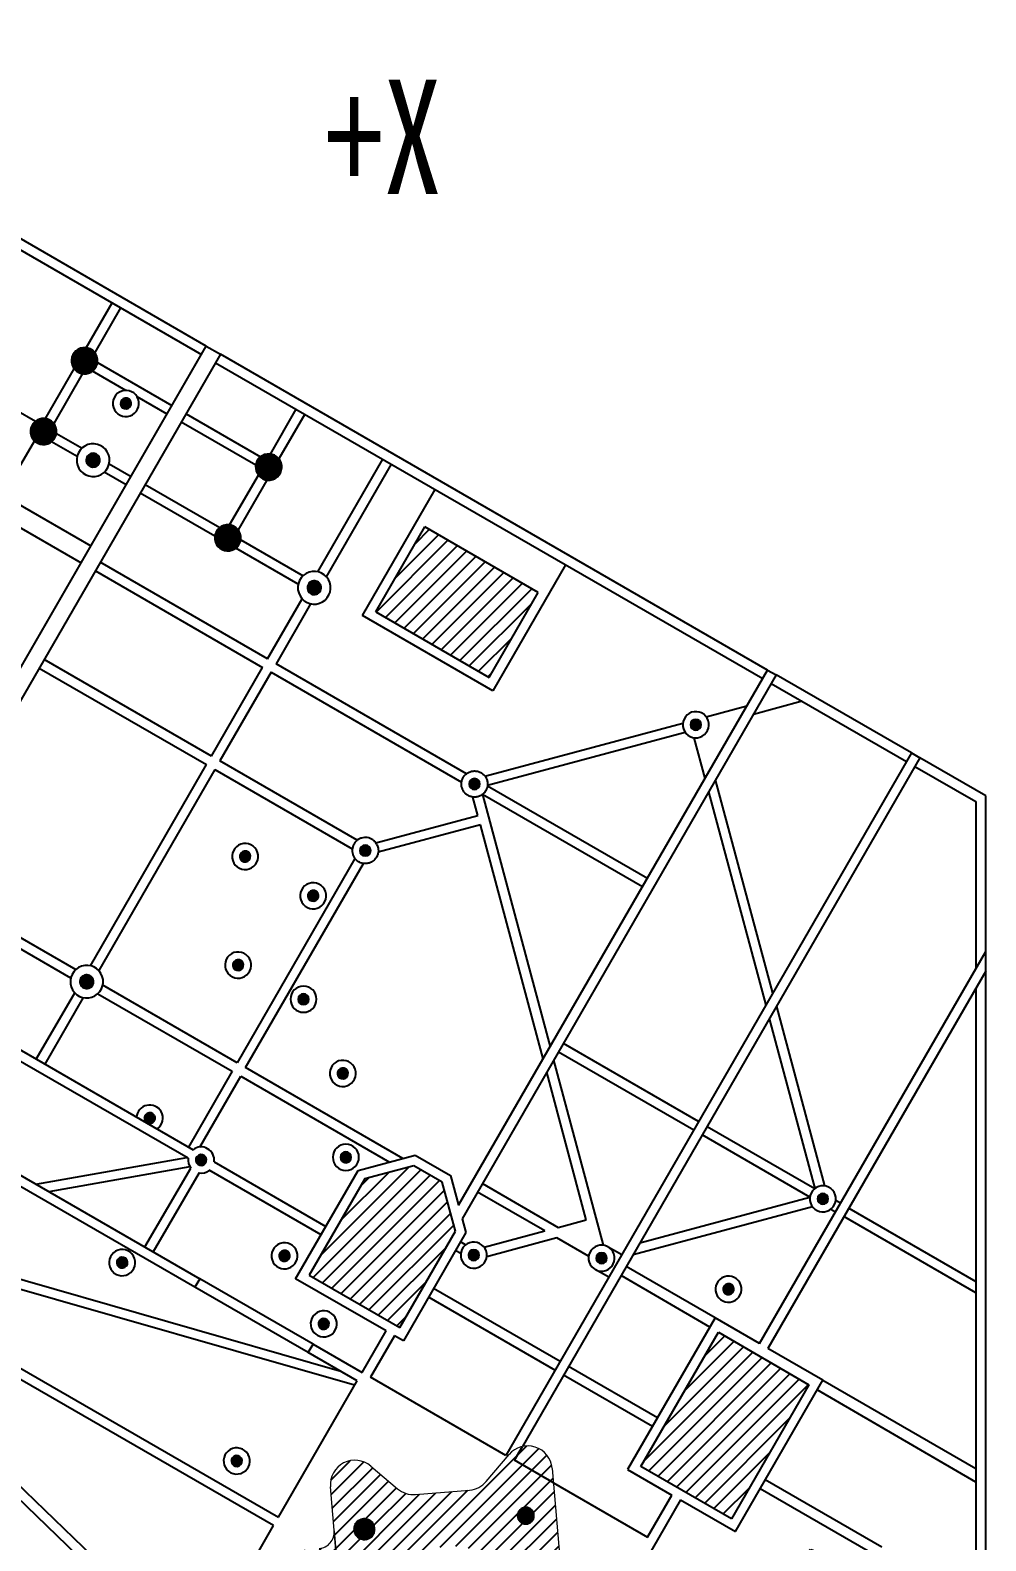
# Model space of a CAD drawing. Header units: millimetres. Extents: x 44 to 363, y 19 to 309.
# Drawn here: x 160.24 to 189.44, y 259.17 to 305.34 of the extents above; entities that cross this region are included whole.
import ezdxf

# ---------------------------------------------------------------- set-up
doc = ezdxf.new("R2010")
doc.units = ezdxf.units.MM
doc.styles.add('SLDTEXTSTYLE0', font='TXT', dxfattribs={"width": 0.75})
pattern_1 = [(45, (-76.22175, 26.313445), (-0.0224506403, 0.0224506403), [])]

msp = doc.modelspace()

# ---------------------------------------------------------------- hatches: boundary and pattern name
h = msp.add_hatch()
h.set_pattern_fill('ANSI31', color=0, scale=0.01)
h.set_pattern_definition(pattern_1)
h.paths.add_polyline_path([(169.937, 273.541, 1), (169.651, 273.376, 1)])
h.paths.add_polyline_path([(168.594, 275.89, 1), (168.594, 275.56, 1)])
h.paths.add_polyline_path([(166.738, 276.851, 1), (166.452, 276.686, 1)])
h.paths.add_polyline_path([(169.032, 278.97, 1), (168.746, 278.805, 1)])
h.paths.add_polyline_path([(170.482, 280.433, 1), (170.482, 280.103, 1)])
h.paths.add_polyline_path([(166.953, 280.17, 1), (166.668, 280.005, 1)])
h.paths.add_polyline_path([(162.154, 276.367, 1), (161.79, 276.157, 1)])
edge = h.paths.add_edge_path()
edge.add_spline(control_points=[(163.813, 271.949), (163.829, 271.942), (163.862, 271.927), (163.917, 271.926), (163.969, 271.942), (164.014, 271.974), (164.046, 272.018), (164.061, 272.07), (164.06, 272.125), (164.045, 272.158), (164.038, 272.175)], knot_values=[0, 0, 0, 0, 0.125, 0.25, 0.375, 0.5, 0.625, 0.75, 0.875, 1, 1, 1, 1], degree=3, periodic=0)
edge.add_arc((163.895, 272.092), 0.165, 30.0035, 210.0035)
edge.add_spline(control_points=[(163.752, 272.01), (163.76, 271.998), (163.776, 271.973), (163.801, 271.957), (163.813, 271.949)], knot_values=[0, 0, 0, 0, 0.5, 1, 1, 1, 1], degree=3, periodic=0)
h.paths.add_polyline_path([(165.608, 270.893, 1), (165.322, 270.728, 1)])
h.paths.add_polyline_path([(163.196, 267.758, 1), (162.91, 267.593, 1)])
h.paths.add_polyline_path([(159.598, 269.285, 1), (159.313, 269.12, 1)])
h.paths.add_polyline_path([(158.349, 267.12, 1), (158.063, 266.955, 1)])
h.paths.add_polyline_path([(155.399, 280.267, 1), (155.035, 280.057, 1)])
h.paths.add_polyline_path([(154.191, 278.22, 1), (153.905, 278.055, 1)])
h.paths.add_polyline_path([(143.128, 276.483, 1), (142.842, 276.318, 1)])
h.paths.add_polyline_path([(141.628, 273.885, 1), (141.342, 273.72, 1)])
h.paths.add_polyline_path([(169.103, 288.405, 1), (168.74, 288.195, 1)])
h.paths.add_polyline_path([(162.348, 292.305, 1), (161.984, 292.095, 1)])
h.paths.add_polyline_path([(163.31, 294.016, 1), (163.024, 293.851, 1)])
h.paths.add_polyline_path([(173.819, 282.467, 1), (173.819, 282.137, 1)])
h.paths.add_polyline_path([(180.581, 284.279, 1), (180.581, 283.949, 1)])
h.paths.add_polyline_path([(155.593, 296.204, 1), (155.229, 295.994, 1)])
h.paths.add_polyline_path([(151.829, 299.901, 1), (151.543, 299.736, 1)])
h.paths.add_polyline_path([(150.508, 295.924, 1), (150.222, 295.759, 1)])
h.paths.add_polyline_path([(150.416, 292.017, 1), (150.131, 291.852, 1)])
h.paths.add_polyline_path([(149.201, 290.063, 1), (148.915, 289.898, 1)])
h.paths.add_polyline_path([(147.426, 288.109, 1), (147.14, 287.944, 1)])
h.paths.add_polyline_path([(144.934, 287.751, 1), (144.648, 287.586, 1)])
h.paths.add_polyline_path([(142.597, 286.815, 1), (142.311, 286.65, 1)])
h.paths.add_polyline_path([(144.736, 282.942, 1), (144.45, 282.777, 1)])
h.paths.add_polyline_path([(146.501, 285.387, 1), (146.216, 285.222, 1)])
h.paths.add_polyline_path([(148.644, 284.166, 1), (148.28, 283.956, 1)])
h = msp.add_hatch()
h.set_pattern_fill('ANSI31', color=0, scale=0.01)
h.set_pattern_definition(pattern_1)
h.paths.add_polyline_path([(162.247, 295.44, 1), (161.554, 295.04, 1)])
h.paths.add_polyline_path([(161.758, 295.157, -1), (162.043, 295.322, -1)], flags=0)
h.paths.add_polyline_path([(160.997, 293.275, 1), (160.304, 292.875, 1)])
h.paths.add_polyline_path([(160.508, 292.992, -1), (160.794, 293.157, -1)], flags=16)
h.paths.add_polyline_path([(167.876, 292.19, 1), (167.183, 291.79, 1)])
h.paths.add_polyline_path([(167.387, 291.908, -1), (167.673, 292.073, -1)], flags=16)
h.paths.add_polyline_path([(166.626, 290.025, 1), (165.934, 289.625, 1)])
h.paths.add_polyline_path([(166.137, 289.743, -1), (166.423, 289.908, -1)], flags=16)
h.paths.add_polyline_path([(162.043, 295.322, 1), (161.758, 295.157, 1)], flags=16)
h = msp.add_hatch()
h.set_pattern_fill('ANSI31', color=0, scale=0.01)
h.set_pattern_definition(pattern_1)
h.paths.add_polyline_path([(162.043, 295.322, 1), (161.758, 295.157, 1)])
h.paths.add_polyline_path([(160.794, 293.157, 1), (160.508, 292.992, 1)])
h.paths.add_polyline_path([(166.423, 289.908, 1), (166.137, 289.743, 1)])
h.paths.add_polyline_path([(167.387, 291.908, 1), (167.673, 292.073, 1)])
h = msp.add_hatch()
h.set_pattern_fill('ANSI31', color=0, scale=0.01)
h.set_pattern_definition(pattern_1)
edge = h.paths.add_edge_path()
edge.add_spline(control_points=[(151.287, 240.055), (151.313, 240.065), (151.365, 240.085), (151.42, 240.151), (151.449, 240.231), (151.441, 240.287), (151.436, 240.314)], knot_values=[0, 0, 0, 0, 0.25, 0.5, 0.75, 1, 1, 1, 1], degree=3, periodic=0)
edge.add_arc((151.234, 240.258), 0.21, 15.4484, 30.0035)
edge.add_arc((151.234, 240.258), 0.21, 30.0035, 210.0035)
edge.add_spline(control_points=[(151.052, 240.153), (151.065, 240.134), (151.092, 240.097), (151.152, 240.061), (151.219, 240.044), (151.264, 240.051), (151.287, 240.055)], knot_values=[0, 0, 0, 0, 0.25, 0.5, 0.75, 1, 1, 1, 1], degree=3, periodic=0)
h.paths.add_polyline_path([(160.097, 235.315, 1.461435), (159.783, 235.081, 0.684259)])
h.paths.add_polyline_path([(162.596, 239.645, 1.461435), (162.283, 239.411, 0.684259)])
edge = h.paths.add_edge_path()
edge.add_spline(control_points=[(153.787, 244.385), (153.813, 244.395), (153.865, 244.416), (153.92, 244.481), (153.949, 244.562), (153.94, 244.617), (153.936, 244.644)], knot_values=[0, 0, 0, 0, 0.25, 0.5, 0.75, 1, 1, 1, 1], degree=3, periodic=0)
edge.add_arc((153.734, 244.588), 0.21, 15.4484, 30.0035)
edge.add_arc((153.734, 244.588), 0.21, 30.0035, 210.0035)
edge.add_spline(control_points=[(153.552, 244.483), (153.565, 244.465), (153.592, 244.427), (153.651, 244.392), (153.719, 244.374), (153.764, 244.382), (153.787, 244.385)], knot_values=[0, 0, 0, 0, 0.25, 0.5, 0.75, 1, 1, 1, 1], degree=3, periodic=0)
h.paths.add_polyline_path([(159.391, 291.183, 1), (159.027, 290.973, 1)])
h.paths.add_polyline_path([(155.061, 293.683, 1), (154.697, 293.473, 1)])
h.paths.add_polyline_path([(150.061, 285.022, 1), (149.698, 284.812, 1)])
h.paths.add_polyline_path([(154.392, 282.522, 1), (154.028, 282.312, 1)])
h = msp.add_hatch()
h.set_pattern_fill('ANSI31', color=0, scale=0.1)
h.paths.add_polyline_path([(174.268, 285.56), (175.768, 288.159), (172.303, 290.158), (170.804, 287.56)])
h = msp.add_hatch()
h.set_pattern_fill('ANSI31', color=0, scale=0.01)
h.set_pattern_definition(pattern_1)
h.paths.add_polyline_path([(186.575, 246.608, 1), (186.289, 246.443, 1)])
h.paths.add_polyline_path([(185.127, 250.086, 1), (185.413, 250.251, 1)])
h.paths.add_polyline_path([(188.133, 251.517, 1), (187.847, 251.352, 1)])
h.paths.add_polyline_path([(184.52, 253.25, 1), (184.234, 253.085, 1)])
h.paths.add_polyline_path([(182.923, 253.336, 1), (182.637, 253.171, 1)])
h.paths.add_polyline_path([(187.477, 255.401, 1), (187.191, 255.236, 1)])
h.paths.add_polyline_path([(186.234, 256.549, 1), (186.52, 256.714, 1)])
h.paths.add_polyline_path([(186.653, 258.745, 1), (186.367, 258.58, 1)])
h.paths.add_polyline_path([(184.268, 258.837, 1), (183.983, 258.672, 1)])
h.paths.add_polyline_path([(182.446, 258.011, 1), (182.161, 257.846, 1)])
h.paths.add_polyline_path([(181.438, 266.781, 1), (181.723, 266.946, 1)])
h.paths.add_polyline_path([(184.464, 269.79, 1), (184.464, 269.46, 1)])
h.paths.add_polyline_path([(177.702, 267.978, 1), (177.702, 267.648, 1)])
h.paths.add_polyline_path([(173.795, 268.07, 1), (173.796, 267.74, 1)])
h.paths.add_polyline_path([(169.888, 271.06, 1), (169.888, 270.73, 1)])
h.paths.add_polyline_path([(168.155, 267.964, 1), (167.869, 267.799, 1)])
h.paths.add_polyline_path([(169.069, 265.721, 1), (169.355, 265.886, 1)])
h.paths.add_polyline_path([(166.696, 261.696, 1), (166.41, 261.531, 1)])
h.paths.add_polyline_path([(161.067, 249.456, 1), (161.353, 249.621, 1)])
h.paths.add_polyline_path([(157.681, 248.101, 1), (157.464, 247.976, 1)])
h.paths.add_polyline_path([(154.92, 248.921, 1), (154.635, 248.756, 1)])
h.paths.add_polyline_path([(156.148, 251.105, 1), (155.862, 250.94, 1)])
h.paths.add_polyline_path([(155.334, 253.096, 1), (155.048, 252.931, 1)])
h.paths.add_polyline_path([(158.064, 259.14, 1), (157.778, 258.975, 1)])
h.paths.add_polyline_path([(156.909, 262.444, 1), (156.623, 262.279, 1)])
h.paths.add_polyline_path([(152.117, 258.332, 1), (151.831, 258.167, 1)])
h.paths.add_polyline_path([(147.981, 253.7, 1), (147.765, 253.575, 1)])
h.paths.add_polyline_path([(148.578, 256.996, 1), (148.293, 256.83, 1)])
h.paths.add_polyline_path([(150.796, 262.107, 1), (150.51, 261.942, 1)])
h = msp.add_hatch()
h.set_pattern_fill('ANSI31', color=0, scale=0.1)
h.paths.add_polyline_path([(173.235, 268.635), (172.832, 270.137), (171.966, 270.637), (170.464, 270.234), (168.764, 267.29), (171.535, 265.69)])
h.paths.add_polyline_path([(184.035, 263.941), (181.271, 265.553), (178.897, 261.44), (181.668, 259.841)])
h = msp.add_hatch()
h.set_pattern_fill('ANSI31', color=0, scale=0.1)
h.paths.add_polyline_path([(176.194, 261.388, 0.668179), (174.874, 261.81), (174.179, 260.989, -0.198912), (173.669, 260.726), (172.018, 260.588, -0.198912), (171.471, 260.763), (170.649, 261.458, 0.668179), (169.418, 260.822), (170.059, 253.149, 0.668179), (171.379, 252.727), (172.073, 253.549, -0.198912), (172.584, 253.812), (174.235, 253.95, -0.198912), (174.782, 253.775), (175.603, 253.08, 0.668179), (176.835, 253.715)])
h.paths.add_polyline_path([(171.611, 256.394, -1), (174.642, 258.144, -1)], flags=16)
h.paths.add_polyline_path([(175.799, 255.259, -1), (175.799, 254.759, -1)], flags=16)
h.paths.add_polyline_path([(170.867, 254.347, -1), (170.867, 254.847, -1)], flags=16)
h.paths.add_polyline_path([(175.387, 260.192, -1), (175.387, 259.692, -1)], flags=0)
h.paths.add_polyline_path([(170.244, 259.281, -1), (170.664, 259.777, -1)], flags=0)
h.paths.add_polyline_path([(167.186, 258.78), (166.184, 258.696), (166.304, 257.252), (166.348, 257.328), (166.283, 258.102, -0.414214), (166.512, 258.372), (166.973, 258.411)])
h.paths.add_polyline_path([(169.572, 258.377, 0.414214), (169.302, 258.605), (166.973, 258.411), (166.348, 257.328), (166.516, 255.312, 0.414214), (166.786, 255.084), (169.577, 255.317, 0.414214), (169.805, 255.587)], flags=17)
h.paths.add_polyline_path([(166.973, 258.411), (166.512, 258.372, 0.414214), (166.283, 258.102), (166.348, 257.328)], flags=17)
h.paths.add_polyline_path([(169.302, 258.605, -0.414214), (169.572, 258.377), (169.805, 255.587, -0.414214), (169.577, 255.317), (166.786, 255.084, -0.414214), (166.516, 255.312), (166.348, 257.328), (166.304, 257.252), (166.516, 254.71), (169.406, 254.951, -0.414214), (169.946, 254.494), (169.53, 259.477, -0.414214), (169.073, 258.937), (167.186, 258.78), (166.973, 258.411)])
h.paths.add_polyline_path([(170.664, 259.777, 1), (170.244, 259.281, 1)], flags=16)
h.paths.add_polyline_path([(170.867, 254.847, 1), (170.867, 254.347, 1)], flags=0)
h.paths.add_polyline_path([(175.799, 255.259, 1), (175.799, 254.759, 1)], flags=0)
h.paths.add_polyline_path([(175.387, 260.192, 1), (175.387, 259.692, 1)], flags=16)
h = msp.add_hatch()
h.set_pattern_fill('ANSI31', color=0, scale=0.01)
h.set_pattern_definition(pattern_1)
h.paths.add_polyline_path([(170.664, 259.777, 1), (170.244, 259.281, 1)])
h.paths.add_polyline_path([(175.387, 260.192, 1), (175.387, 259.692, 1)])
h.paths.add_polyline_path([(175.799, 255.259, 1), (175.799, 254.759, 1)])
h.paths.add_polyline_path([(170.867, 254.347, 1), (170.867, 254.847, 1)])

# ---------------------------------------------------------------- linework, layer by layer
at = {"color": 0, "linetype": 'Continuous', "lineweight": 25}
for p, q in [((165.624, 295.689), (148.904, 305.341)), ((148.754, 305.081), (165.474, 295.429)), ((161.956, 295.636), (162.745, 297.004)), ((163.005, 296.854), (162.216, 295.486)), ((155.899, 295.991), (160.404, 293.39)), ((153.231, 274.222), (165.624, 295.689)), ((165.624, 295.689), (166.057, 295.439)), ((166.057, 295.439), (153.664, 273.972)), ((162.297, 295.184), (164.574, 293.87)), ((165.907, 295.179), (182.627, 285.527)), ((182.777, 285.787), (166.057, 295.439)), ((160.706, 293.471), (161.585, 294.994)), ((161.845, 294.844), (160.966, 293.321)), ((163.17, 294.334), (162.147, 294.925)), ((164.424, 293.61), (163.513, 294.136)), ((165.007, 293.62), (167.284, 292.306)), ((167.585, 292.386), (168.375, 293.754)), ((167.134, 292.046), (164.857, 293.36)), ((168.635, 293.604), (167.845, 292.236)), ((160.37, 292.789), (159.839, 291.869)), ((161.678, 292.308), (160.897, 292.759)), ((161.047, 293.019), (161.828, 292.568)), ((163.174, 291.445), (162.504, 291.831)), ((162.654, 292.091), (163.324, 291.705)), ((169.03, 288.788), (171.016, 292.229)), ((171.276, 292.079), (169.29, 288.638)), ((163.757, 291.455), (166.034, 290.14)), ((166.335, 290.221), (167.215, 291.744)), ((167.474, 291.594), (166.595, 290.071)), ((159.804, 290.908), (162.099, 289.583)), ((165.884, 289.881), (163.607, 291.195)), ((170.394, 287.45), (172.619, 291.304)), ((159.506, 290.391), (161.801, 289.066)), ((170.804, 287.56), (172.303, 290.158)), ((175.768, 288.159), (172.303, 290.158)), ((168.433, 288.409), (166.526, 289.51)), ((166.676, 289.77), (168.583, 288.669)), ((167.495, 286.128), (162.385, 289.078)), ((176.602, 289.005), (174.378, 285.151)), ((162.234, 288.817), (167.344, 285.867)), ((174.268, 285.56), (175.768, 288.159)), ((167.495, 286.128), (168.553, 287.962)), ((168.813, 287.812), (167.754, 285.978)), ((174.378, 285.151), (170.394, 287.45)), ((170.804, 287.56), (174.268, 285.56)), ((160.519, 285.846), (165.629, 282.897)), ((165.779, 283.157), (160.669, 286.106)), ((165.779, 283.157), (167.344, 285.867)), ((173.575, 282.618), (167.754, 285.978)), ((173.333, 269.428), (182.777, 285.787)), ((182.777, 285.787), (183.036, 285.637)), ((167.603, 285.717), (166.039, 283.007)), ((167.603, 285.717), (173.423, 282.357)), ((183.036, 285.637), (173.443, 269.018)), ((182.886, 285.377), (187.02, 282.991)), ((187.17, 283.251), (183.036, 285.637)), ((180.9, 284.355), (182.142, 284.688)), ((183.833, 284.83), (182.34, 284.43)), ((174.139, 282.543), (180.184, 284.163)), ((165.273, 266.924), (136.362, 283.614)), ((136.511, 283.874), (165.423, 267.184)), ((180.261, 283.873), (174.215, 282.253)), ((180.865, 282.475), (180.532, 283.717)), ((170.236, 280.584), (166.039, 283.007)), ((187.17, 283.251), (174.778, 261.784)), ((187.429, 283.101), (175.282, 262.058)), ((187.17, 283.251), (187.429, 283.101)), ((189.441, 281.94), (187.429, 283.101)), ((162.081, 276.75), (165.629, 282.897)), ((165.889, 282.747), (162.341, 276.6)), ((165.889, 282.747), (170.086, 280.324)), ((187.279, 282.841), (189.141, 281.766)), ((174.214, 282.247), (179.104, 279.424)), ((182.934, 275.913), (181.187, 282.432)), ((173.92, 281.345), (173.77, 281.905)), ((174.06, 281.984), (176.128, 274.269)), ((178.954, 279.165), (174.064, 281.987)), ((180.974, 282.065), (182.722, 275.546)), ((189.141, 281.766), (189.141, 276.665)), ((189.441, 277.185), (189.441, 281.94)), ((170.801, 280.509), (173.92, 281.345)), ((173.998, 281.056), (170.879, 280.22)), ((175.915, 273.901), (173.998, 281.056)), ((170.167, 280.022), (166.565, 273.784)), ((166.825, 273.634), (170.426, 279.872)), ((133.958, 279.451), (167.831, 259.897)), ((156.808, 279.417), (161.634, 276.63)), ((167.681, 259.637), (133.808, 279.191)), ((161.484, 276.371), (156.658, 279.157)), ((182.524, 265.203), (189.441, 277.185)), ((189.441, 276.585), (189.441, 277.185)), ((165.069, 270.866), (155.17, 276.58)), ((155.32, 276.84), (165.219, 271.126)), ((189.441, 276.585), (182.784, 265.053)), ((189.442, 257.142), (189.441, 276.585)), ((166.565, 273.784), (162.46, 276.154)), ((160.43, 273.89), (161.604, 275.924)), ((161.864, 275.774), (160.69, 273.74)), ((162.31, 275.894), (166.415, 273.524)), ((189.141, 276.065), (189.142, 257.316)), ((183.044, 275.503), (184.513, 270.022)), ((184.224, 269.942), (182.832, 275.136)), ((180.669, 271.989), (176.535, 274.375)), ((176.237, 273.859), (177.751, 268.21)), ((176.385, 274.115), (180.519, 271.729)), ((166.415, 273.524), (165.078, 271.207)), ((165.425, 271.209), (166.675, 273.374)), ((166.675, 273.374), (171.223, 270.749)), ((171.633, 270.858), (166.825, 273.634)), ((177.234, 268.982), (176.025, 273.492)), ((184.07, 269.679), (180.779, 271.579)), ((180.929, 271.839), (184.22, 269.939)), ((160.412, 270.076), (165.032, 270.887)), ((165.125, 270.599), (160.817, 269.843)), ((163.743, 268.154), (165.148, 270.566)), ((165.861, 270.755), (169.279, 268.782)), ((170.266, 270.492), (172.009, 270.959)), ((171.966, 270.637), (170.464, 270.234)), ((172.832, 270.137), (171.966, 270.637)), ((172.009, 270.959), (173.09, 270.335)), ((165.408, 270.415), (164.003, 268.004)), ((169.129, 268.522), (165.711, 270.496)), ((168.354, 267.18), (170.266, 270.492)), ((170.464, 270.234), (168.764, 267.29)), ((173.235, 268.635), (172.832, 270.137)), ((173.09, 270.335), (173.333, 269.428)), ((174.061, 270.089), (176.376, 268.752)), ((151.189, 269.683), (169.697, 264.371)), ((175.967, 268.642), (173.911, 269.829)), ((178.876, 268.283), (184.069, 269.675)), ((164.74, 255.784), (150.884, 269.155)), ((184.144, 269.384), (178.663, 267.915)), ((184.71, 269.31), (184.849, 269.23)), ((184.999, 269.49), (184.86, 269.57)), ((185.259, 269.34), (189.142, 267.098)), ((151.499, 268.979), (165.355, 255.608)), ((173.443, 269.018), (173.557, 268.592)), ((176.376, 268.752), (177.234, 268.982)), ((189.142, 266.752), (185.109, 269.08)), ((171.535, 265.69), (173.235, 268.635)), ((173.557, 268.592), (171.645, 265.28)), ((173.549, 268.22), (173.394, 268.31)), ((174.115, 268.146), (175.967, 268.642)), ((176.334, 268.43), (174.193, 267.856)), ((177.306, 267.869), (176.334, 268.43)), ((173.244, 268.05), (173.399, 267.96)), ((177.902, 268.16), (178.319, 267.919)), ((177.919, 267.226), (177.502, 267.467)), ((181.173, 265.983), (178.454, 267.553)), ((170.157, 263.926), (158.537, 267.262)), ((165.423, 267.184), (165.273, 266.924)), ((168.737, 264.924), (165.273, 266.924)), ((168.887, 265.184), (165.423, 267.184)), ((171.115, 265.586), (168.354, 267.18)), ((168.764, 267.29), (171.535, 265.69)), ((176.433, 264.652), (172.57, 266.882)), ((181.011, 265.704), (178.3, 267.286)), ((172.42, 266.623), (176.283, 264.392)), ((181.173, 265.983), (178.499, 261.353)), ((182.524, 265.203), (181.173, 265.983)), ((170.384, 264.32), (171.115, 265.586)), ((178.897, 261.44), (181.271, 265.553)), ((181.271, 265.553), (184.035, 263.941)), ((168.737, 264.924), (168.887, 265.184)), ((168.887, 265.184), (170.384, 264.32)), ((171.375, 265.436), (170.644, 264.17)), ((171.645, 265.28), (171.375, 265.436)), ((184.464, 264.083), (182.784, 265.053)), ((170.234, 264.06), (168.737, 264.924)), ((174.778, 261.784), (170.644, 264.17)), ((176.543, 264.242), (179.262, 262.673)), ((179.412, 262.933), (176.693, 264.502)), ((181.79, 259.453), (184.464, 264.083)), ((184.464, 264.083), (189.142, 261.383)), ((167.831, 259.897), (170.234, 264.06)), ((184.035, 263.941), (181.668, 259.841)), ((189.142, 260.961), (184.294, 263.789)), ((178.499, 261.353), (179.851, 260.572)), ((181.668, 259.841), (178.897, 261.44)), ((176.231, 260.945), (179.108, 259.284)), ((186.264, 258.977), (182.703, 261.033)), ((180.111, 260.422), (176.76, 254.617)), ((179.108, 259.284), (179.851, 260.572)), ((180.111, 260.422), (181.79, 259.453)), ((182.553, 260.773), (186.114, 258.718)), ((165.278, 255.474), (167.681, 259.637))]:
    msp.add_line(p, q, dxfattribs=at)
at = {"color": 0, "linetype": 'Continuous', "lineweight": 18}
for p, q in [((174.179, 260.989), (174.874, 261.81)), ((170.649, 261.458), (171.471, 260.763)), ((176.194, 261.388), (176.835, 253.715)), ((170.059, 253.149), (169.418, 260.822)), ((172.018, 260.588), (173.669, 260.726)), ((169.53, 259.477), (169.946, 254.494))]:
    msp.add_line(p, q, dxfattribs=at)
at = {"color": 0}
for p, q in [((175.037, 261.634), (175.282, 262.058)), ((176.231, 260.945), (175.037, 261.634))]:
    msp.add_line(p, q, dxfattribs=at)
at = {"color": 0, "linetype": 'Continuous', "lineweight": 25}
for centre, radius, start, end in [((161.901, 295.24), 0.4, 30.0035, 210.0035), ((161.901, 295.24), 0.4, 210.0035, 30.0035), ((161.901, 295.24), 0.165, 30.0035, 210.0035), ((161.901, 295.24), 0.165, 210.0035, 30.0035), ((163.167, 293.934), 0.4, 30.0035, 210.0035), ((163.167, 293.934), 0.4, 210.0035, 30.0035), ((163.167, 293.934), 0.165, 30.0035, 210.0035), ((163.167, 293.934), 0.165, 210.0035, 30.0035), ((160.651, 293.075), 0.4, 30.0035, 210.0035), ((160.651, 293.075), 0.4, 210.0035, 30.0035), ((160.651, 293.075), 0.165, 30.0035, 210.0035), ((160.651, 293.075), 0.165, 210.0035, 30.0035), ((162.166, 292.2), 0.5, 30.0035, 210.0035), ((162.166, 292.2), 0.5, 210.0035, 30.0035), ((162.166, 292.2), 0.21, 30.0035, 210.0035), ((162.166, 292.2), 0.21, 210.0035, 30.0035), ((167.53, 291.99), 0.4, 30.0035, 210.0035), ((167.53, 291.99), 0.4, 210.0035, 30.0035), ((167.53, 291.99), 0.165, 30.0035, 210.0035), ((167.53, 291.99), 0.165, 210.0035, 30.0035), ((166.28, 289.825), 0.4, 30.0035, 210.0035), ((166.28, 289.825), 0.4, 210.0035, 30.0035), ((166.28, 289.825), 0.165, 30.0035, 210.0035), ((166.28, 289.825), 0.165, 210.0035, 30.0035), ((168.921, 288.3), 0.5, 30.0035, 210.0035), ((168.921, 288.3), 0.5, 210.0035, 30.0035), ((168.921, 288.3), 0.21, 30.0035, 210.0035), ((168.921, 288.3), 0.21, 210.0035, 30.0035), ((180.581, 284.114), 0.4, 30.0035, 210.0035), ((180.581, 284.114), 0.4, 210.0035, 30.0035), ((180.581, 284.114), 0.165, 90.0035, 270.0035), ((180.581, 284.114), 0.165, 270.0035, 90.0035), ((173.819, 282.302), 0.165, 90.0035, 270.0035), ((173.819, 282.302), 0.165, 270.0035, 90.0035), ((166.81, 280.087), 0.4, 30.0035, 210.0035), ((166.81, 280.087), 0.4, 210.0035, 30.0035), ((166.81, 280.087), 0.165, 30.0035, 210.0035), ((170.482, 280.268), 0.165, 90.0035, 270.0035), ((170.482, 280.268), 0.165, 270.0035, 90.0035), ((166.81, 280.087), 0.165, 210.0035, 30.0035), ((168.889, 278.887), 0.4, 30.0035, 210.0035), ((168.889, 278.887), 0.4, 210.0035, 30.0035), ((168.889, 278.887), 0.165, 30.0035, 210.0035), ((168.889, 278.887), 0.165, 210.0035, 30.0035), ((166.595, 276.769), 0.4, 30.0035, 210.0035), ((161.972, 276.262), 0.5, 30.0035, 210.0035), ((166.595, 276.769), 0.4, 210.0035, 30.0035), ((166.595, 276.769), 0.165, 30.0035, 210.0035), ((166.595, 276.769), 0.165, 210.0035, 30.0035), ((161.972, 276.262), 0.5, 210.0035, 30.0035), ((161.972, 276.262), 0.21, 30.0035, 210.0035), ((161.972, 276.262), 0.21, 210.0035, 30.0035), ((168.594, 275.725), 0.4, 90.0035, 270.0035), ((168.594, 275.725), 0.4, 270.0035, 90.0035), ((168.594, 275.725), 0.165, 90.0035, 270.0035), ((168.594, 275.725), 0.165, 270.0035, 90.0035), ((169.794, 273.458), 0.4, 30.0035, 210.0035), ((169.794, 273.458), 0.4, 210.0035, 30.0035), ((169.794, 273.458), 0.165, 30.0035, 210.0035), ((169.794, 273.458), 0.165, 210.0035, 30.0035), ((163.895, 272.092), 0.4, 30.0035, 175.9337), ((163.895, 272.092), 0.165, 30.0035, 210.0035), ((163.895, 272.092), 0.4, 304.059, 30.0035), ((165.465, 270.811), 0.4, 352.0278, 127.9792), ((169.888, 270.895), 0.4, 90.0035, 270.0035), ((169.888, 270.895), 0.165, 90.0035, 270.0035), ((169.888, 270.895), 0.4, 270.0035, 90.0035), ((169.888, 270.895), 0.165, 270.0035, 90.0035), ((165.465, 270.811), 0.4, 172.0278, 217.7482), ((165.465, 270.811), 0.165, 30.0035, 210.0035), ((165.465, 270.811), 0.165, 210.0035, 30.0035), ((165.465, 270.811), 0.4, 261.7968, 307.9792), ((184.464, 269.625), 0.4, 30.0035, 210.0035), ((184.464, 269.625), 0.4, 210.0035, 30.0035), ((184.464, 269.625), 0.165, 90.0035, 270.0035), ((184.464, 269.625), 0.165, 270.0035, 90.0035), ((168.012, 267.882), 0.4, 30.0035, 210.0035), ((173.796, 267.905), 0.4, 30.0035, 210.0035), ((163.053, 267.675), 0.4, 30.0035, 210.0035), ((163.053, 267.675), 0.4, 210.0035, 30.0035), ((163.053, 267.675), 0.165, 30.0035, 210.0035), ((168.012, 267.882), 0.4, 210.0035, 30.0035), ((168.012, 267.882), 0.165, 30.0035, 210.0035), ((168.012, 267.882), 0.165, 210.0035, 30.0035), ((173.796, 267.905), 0.4, 210.0035, 30.0035), ((173.796, 267.905), 0.165, 90.0035, 270.0035), ((173.796, 267.905), 0.165, 270.0035, 90.0035), ((177.702, 267.813), 0.4, 30.0035, 210.0035), ((177.702, 267.813), 0.4, 210.0035, 30.0035), ((177.702, 267.813), 0.165, 90.0035, 270.0035), ((177.702, 267.813), 0.165, 270.0035, 90.0035), ((163.053, 267.675), 0.165, 210.0035, 30.0035), ((181.58, 266.864), 0.4, 30.0035, 210.0035), ((181.58, 266.864), 0.4, 210.0035, 30.0035), ((181.58, 266.864), 0.165, 30.0035, 210.0035), ((181.58, 266.864), 0.165, 210.0035, 30.0035), ((169.212, 265.803), 0.4, 30.0035, 210.0035), ((169.212, 265.803), 0.4, 210.0035, 30.0035), ((169.212, 265.803), 0.165, 30.0035, 210.0035), ((169.212, 265.803), 0.165, 210.0035, 30.0035), ((166.553, 261.613), 0.4, 30.0035, 210.0035), ((166.553, 261.613), 0.4, 210.0035, 30.0035), ((166.553, 261.613), 0.165, 30.0035, 210.0035), ((166.553, 261.613), 0.165, 210.0035, 30.0035), ((175.387, 259.942), 0.25, 90.0035, 270.0035), ((175.387, 259.942), 0.25, 270.0035, 90.0035)]:
    msp.add_arc(centre, radius, start, end, dxfattribs=at)
at = {"color": 0, "linetype": 'Continuous', "lineweight": 18}
for centre, radius, start, end in [((175.447, 261.326), 0.75, 4.7743, 139.7743), ((170.165, 260.885), 0.75, 49.7743, 184.7743), ((173.607, 261.473), 0.75, 274.7743, 319.7743), ((171.955, 261.335), 0.75, 229.7743, 274.7743), ((169.032, 259.436), 0.5, 274.7743, 4.7743), ((170.454, 259.529), 0.325, 49.7743, 229.7743), ((170.454, 259.529), 0.325, 229.7743, 49.7743)]:
    msp.add_arc(centre, radius, start, end, dxfattribs=at)
at = {"color": 0, "linetype": 'Continuous', "lineweight": 25}
for points in [[(173.468, 282.111), (173.454, 282.142), (173.426, 282.204), (173.415, 282.307), (173.429, 282.408), (173.469, 282.503), (173.53, 282.585), (173.611, 282.648), (173.705, 282.691), (173.773, 282.698), (173.806, 282.702)], [(173.806, 282.702), (173.842, 282.7), (173.913, 282.697), (174.013, 282.657), (174.099, 282.594), (174.166, 282.51), (174.209, 282.412), (174.224, 282.306), (174.211, 282.2), (174.17, 282.1), (174.105, 282.015), (174.02, 281.95), (173.921, 281.91), (173.815, 281.897), (173.708, 281.912), (173.611, 281.955), (173.526, 282.022), (173.487, 282.081), (173.468, 282.111)], [(170.829, 280.467), (170.813, 280.492), (170.78, 280.542), (170.711, 280.6), (170.632, 280.643), (170.545, 280.667), (170.455, 280.671), (170.367, 280.655), (170.284, 280.62), (170.211, 280.567), (170.151, 280.5), (170.108, 280.421), (170.084, 280.334), (170.079, 280.244), (170.095, 280.156), (170.129, 280.073), (170.181, 279.999), (170.227, 279.961), (170.251, 279.942)], [(170.829, 280.467), (170.848, 280.426), (170.885, 280.343), (170.884, 280.204), (170.841, 280.075), (170.756, 279.967), (170.64, 279.893), (170.507, 279.862), (170.369, 279.875), (170.29, 279.92), (170.251, 279.942)], [(163.752, 272.01), (163.76, 271.998), (163.776, 271.973), (163.801, 271.957), (163.813, 271.949)], [(163.813, 271.949), (163.829, 271.942), (163.862, 271.927), (163.917, 271.926), (163.969, 271.942), (164.014, 271.974), (164.046, 272.018), (164.061, 272.07), (164.06, 272.125), (164.045, 272.158), (164.038, 272.175)]]:
    msp.add_open_spline(points, degree=3, dxfattribs=at)

# ---------------------------------------------------------------- texts
at = {"color": 0, "linetype": 'Continuous', "lineweight": 0, "insert": (169.251, 303.833), "char_height": 3.5, "attachment_point": 1, "style": 'SLDTEXTSTYLE0'}
msp.add_mtext('+X', dxfattribs=at)

doc.saveas('drawing.dxf')
